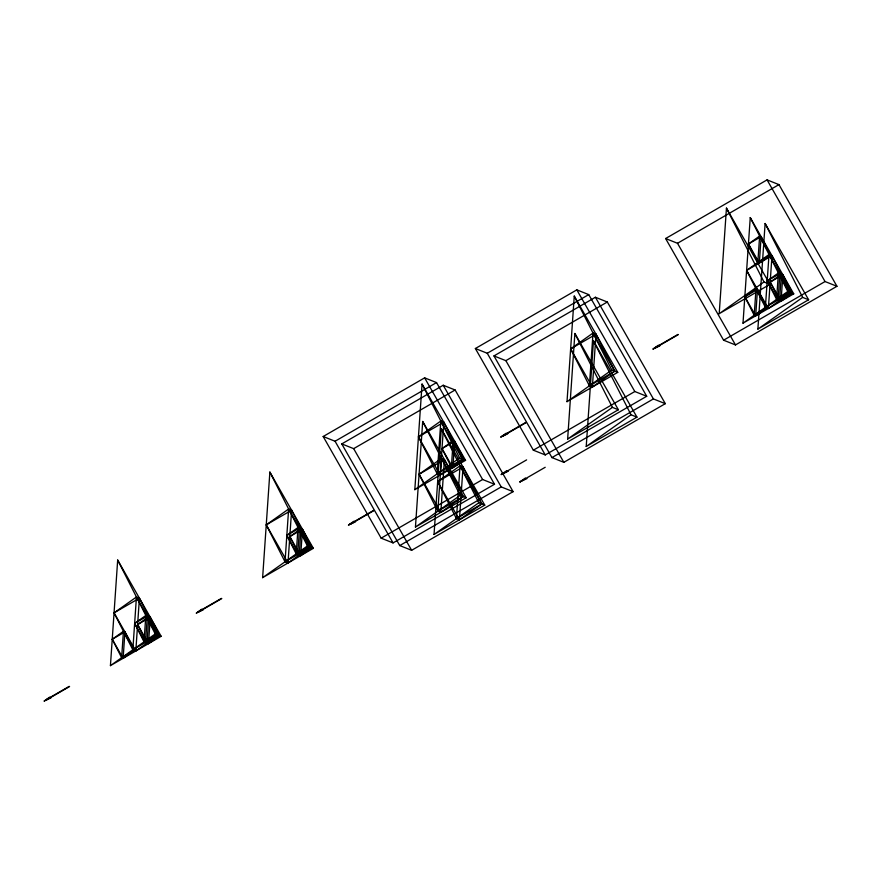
<?xml version="1.0" encoding="UTF-8"?>
<svg xmlns="http://www.w3.org/2000/svg" width="881" height="881" viewBox="0 0 881 881"><rect width="100%" height="100%" fill="white"/><g stroke="black" fill="none" stroke-linecap="round" stroke-linejoin="round"><path stroke-width="1.32" d="M110.433 665.64L117.68 560.063L161.168 636.313L110.433 665.64L155.221 633.946L161.168 636.313M262.626 577.661L269.872 472.084L313.361 548.323L262.626 577.661L307.414 545.956L313.361 548.323M414.819 489.671L422.065 384.094L465.553 460.345L414.819 489.671L459.607 457.966L465.553 460.345M415.447 527.058L422.693 421.481L466.181 497.732L415.447 527.058L460.223 495.364L466.181 497.732M434.036 534.459L441.282 428.882L484.77 505.132L434.036 534.459L478.824 502.765L484.77 505.132M567.012 401.681L574.258 296.104L617.746 372.355L567.012 401.681L611.799 369.987L617.746 372.355M567.639 439.068L574.875 333.492L618.374 409.742L567.639 439.068L612.416 407.374L618.374 409.742M586.228 446.48L593.475 340.903L636.963 417.142L586.228 446.48L631.016 414.775L636.963 417.142M719.204 313.691L726.451 208.114L769.939 284.365L719.204 313.691L763.981 281.997L769.939 284.365M743.002 323.173L750.249 217.596L793.737 293.836L743.002 323.173L787.79 291.468L793.737 293.836M757.88 329.087L765.115 223.51L808.615 299.76L757.88 329.087L802.657 297.393L808.615 299.76M49.644 697.157L44.05 701.122L51.131 697.752M201.837 609.167L196.243 613.132L203.324 609.762M354.03 521.189L348.435 525.142L355.517 521.772M506.223 433.199L500.628 437.163L507.709 433.793M658.415 345.209L652.821 349.173L659.902 345.804M508.337 471.181L501.256 474.551L506.85 470.586M526.926 478.581L519.845 481.951L525.439 477.987M323.173 436.513L424.631 377.85L436.536 382.585L494.516 484.253L393.058 542.905L381.154 538.17L323.173 436.513L335.066 441.249L393.058 542.905M475.366 348.524L576.824 289.86L588.728 294.606L646.709 396.263L545.251 454.926L533.346 450.18L475.366 348.524L487.259 353.259L545.251 454.926M665.607 238.542L767.065 179.878L778.958 184.614L836.95 286.281L735.492 344.934L723.587 340.198L665.607 238.542L677.5 243.277L735.492 344.934M335.066 441.249L436.536 382.585M487.259 353.259L588.728 294.606M677.5 243.277L778.958 184.614M341.762 443.914L443.22 385.25L455.125 389.986L513.116 491.653L411.647 550.306L399.754 545.57L341.762 443.914L353.666 448.649L411.647 550.306M493.955 355.924L595.413 297.26L607.317 302.007L665.309 403.663L563.84 462.327L551.947 457.591L493.955 355.924L505.859 360.659L563.84 462.327M353.666 448.649L455.125 389.986M505.859 360.659L607.317 302.007M45.449 700.131L69.225 686.376M197.641 612.141L221.417 598.397M349.834 524.151L373.61 510.407M502.027 436.172L525.803 422.417M654.22 348.182L677.996 334.428M45.823 700.274L69.599 686.53M198.016 612.295L221.792 598.54M350.209 524.305L373.985 510.551M502.401 436.315L526.177 422.572M654.583 348.325L678.37 334.582M381.154 538.17L482.623 479.517L494.516 484.253M533.346 450.18L634.816 391.527L646.709 396.263M723.587 340.198L825.045 281.546L836.95 286.281M501.256 474.551L526.618 459.882M399.754 545.57L501.212 486.918L513.116 491.653M551.947 457.591L653.405 398.928L665.309 403.663M519.845 481.951L545.207 467.282M767.065 179.878L825.045 281.546M595.413 297.26L653.405 398.928M576.824 289.86L634.816 391.527M443.22 385.25L501.212 486.918M424.631 377.85L482.623 479.517M765.115 223.51L802.657 297.393M750.249 217.596L787.79 291.468M726.451 208.114L763.981 281.997M574.258 296.104L611.799 369.987M593.475 340.903L631.016 414.775M574.875 333.492L612.416 407.374M422.065 384.094L459.607 457.966M441.282 428.882L478.824 502.765M422.693 421.481L460.223 495.364M269.872 472.084L307.414 545.956M117.68 560.063L155.221 633.946M123.439 631.325L121.633 657.722L123.12 658.305L134.319 650.387L124.926 631.919L123.439 631.325L112.25 639.254L121.633 657.722L134.319 650.387L123.439 631.325M124.926 631.919L123.12 658.305L112.25 639.254L124.926 631.919M136.445 597.01L132.833 649.793L135.806 650.982L158.195 635.124L139.418 598.188L136.445 597.01L114.056 612.857L132.833 649.793L158.195 635.124L136.445 597.01M139.418 598.188L135.806 650.982L114.056 612.857L139.418 598.188M145.839 615.478L144.021 641.875L145.508 642.458L156.708 634.54L147.325 616.072L145.839 615.478L134.639 623.396L144.021 641.875L156.708 634.54L145.839 615.478M147.325 616.072L145.508 642.458L134.639 623.396L147.325 616.072M148.812 616.656L146.995 643.053L148.482 643.648L159.681 635.719L150.299 617.251L148.812 616.656L137.612 624.585L146.995 643.053L159.681 635.719L148.812 616.656M150.299 617.251L148.482 643.648L137.612 624.585L150.299 617.251M288.638 509.02L285.026 561.803L287.999 562.992L310.387 547.145L291.611 510.198L288.638 509.02L266.249 524.867L285.026 561.803L310.387 547.145L288.638 509.02M291.611 510.198L287.999 562.992L266.249 524.867L291.611 510.198M298.02 527.488L296.214 553.885L297.701 554.479L308.901 546.55L299.518 528.082L298.02 527.488L286.832 535.417L296.214 553.885L308.901 546.55L298.02 527.488M299.518 528.082L297.701 554.479L286.832 535.417L299.518 528.082M301.005 528.677L299.188 555.063L300.674 555.658L311.874 547.74L302.491 529.261L301.005 528.677L289.805 536.595L299.188 555.063L311.874 547.74L301.005 528.677M302.491 529.261L300.674 555.658L289.805 536.595L302.491 529.261M440.83 421.03L437.207 473.824L440.192 475.002L462.58 459.155L443.804 422.219L440.83 421.03L418.442 436.877L437.207 473.824L462.58 459.155L440.83 421.03M443.804 422.219L440.192 475.002L418.442 436.877L443.804 422.219M441.458 458.428L437.835 511.211L440.808 512.401L463.208 496.543L444.431 459.607L441.458 458.428L419.07 474.275L437.835 511.211L463.208 496.543L441.458 458.428M444.431 459.607L440.808 512.401L419.07 474.275L444.431 459.607M453.197 440.687L451.38 467.084L452.867 467.668L464.067 459.75L454.684 441.282L453.197 440.687L441.998 448.605L451.38 467.084L464.067 459.75L453.197 440.687M454.684 441.282L452.867 467.668L441.998 448.605L454.684 441.282M460.047 465.829L456.435 518.612L459.408 519.801L481.797 503.943L463.032 467.007L460.047 465.829L437.659 481.676L456.435 518.612L481.797 503.943L460.047 465.829M463.032 467.007L459.408 519.801L437.659 481.676L463.032 467.007M593.023 333.04L589.4 385.834L592.373 387.012L614.773 371.165L595.997 334.229L593.023 333.04L570.635 348.898L589.4 385.834L614.773 371.165L593.023 333.04M595.997 334.229L592.373 387.012L570.635 348.898L595.997 334.229M756.008 288.847L754.202 315.244L755.689 315.839L766.877 307.91L757.495 289.442L756.008 288.847L744.819 296.776L754.202 315.244L766.877 307.91L756.008 288.847M759.631 236.064L757.825 262.461L759.312 263.045L770.501 255.127L761.118 236.659L759.631 236.064L748.432 243.982L757.825 262.461L770.501 255.127L759.631 236.064M757.495 289.442L755.689 315.839L744.819 296.776L757.495 289.442M761.118 236.659L759.312 263.045L748.432 243.982L761.118 236.659M769.014 254.532L765.391 307.315L768.375 308.504L790.764 292.657L771.987 255.71L769.014 254.532L746.625 270.379L765.391 307.315L790.764 292.657L769.014 254.532M771.987 255.71L768.375 308.504L746.625 270.379L771.987 255.71M778.397 273L776.59 299.397L778.077 299.992L789.277 292.063L779.883 273.595L778.397 273L767.208 280.929L776.59 299.397L789.277 292.063L778.397 273M779.883 273.595L778.077 299.992L767.208 280.929L779.883 273.595M781.37 274.189L779.564 300.575L781.051 301.17L792.25 293.252L782.868 274.773L781.37 274.189L770.181 282.107L779.564 300.575L792.25 293.252L781.37 274.189M782.868 274.773L781.051 301.17L770.181 282.107L782.868 274.773"/></g></svg>
